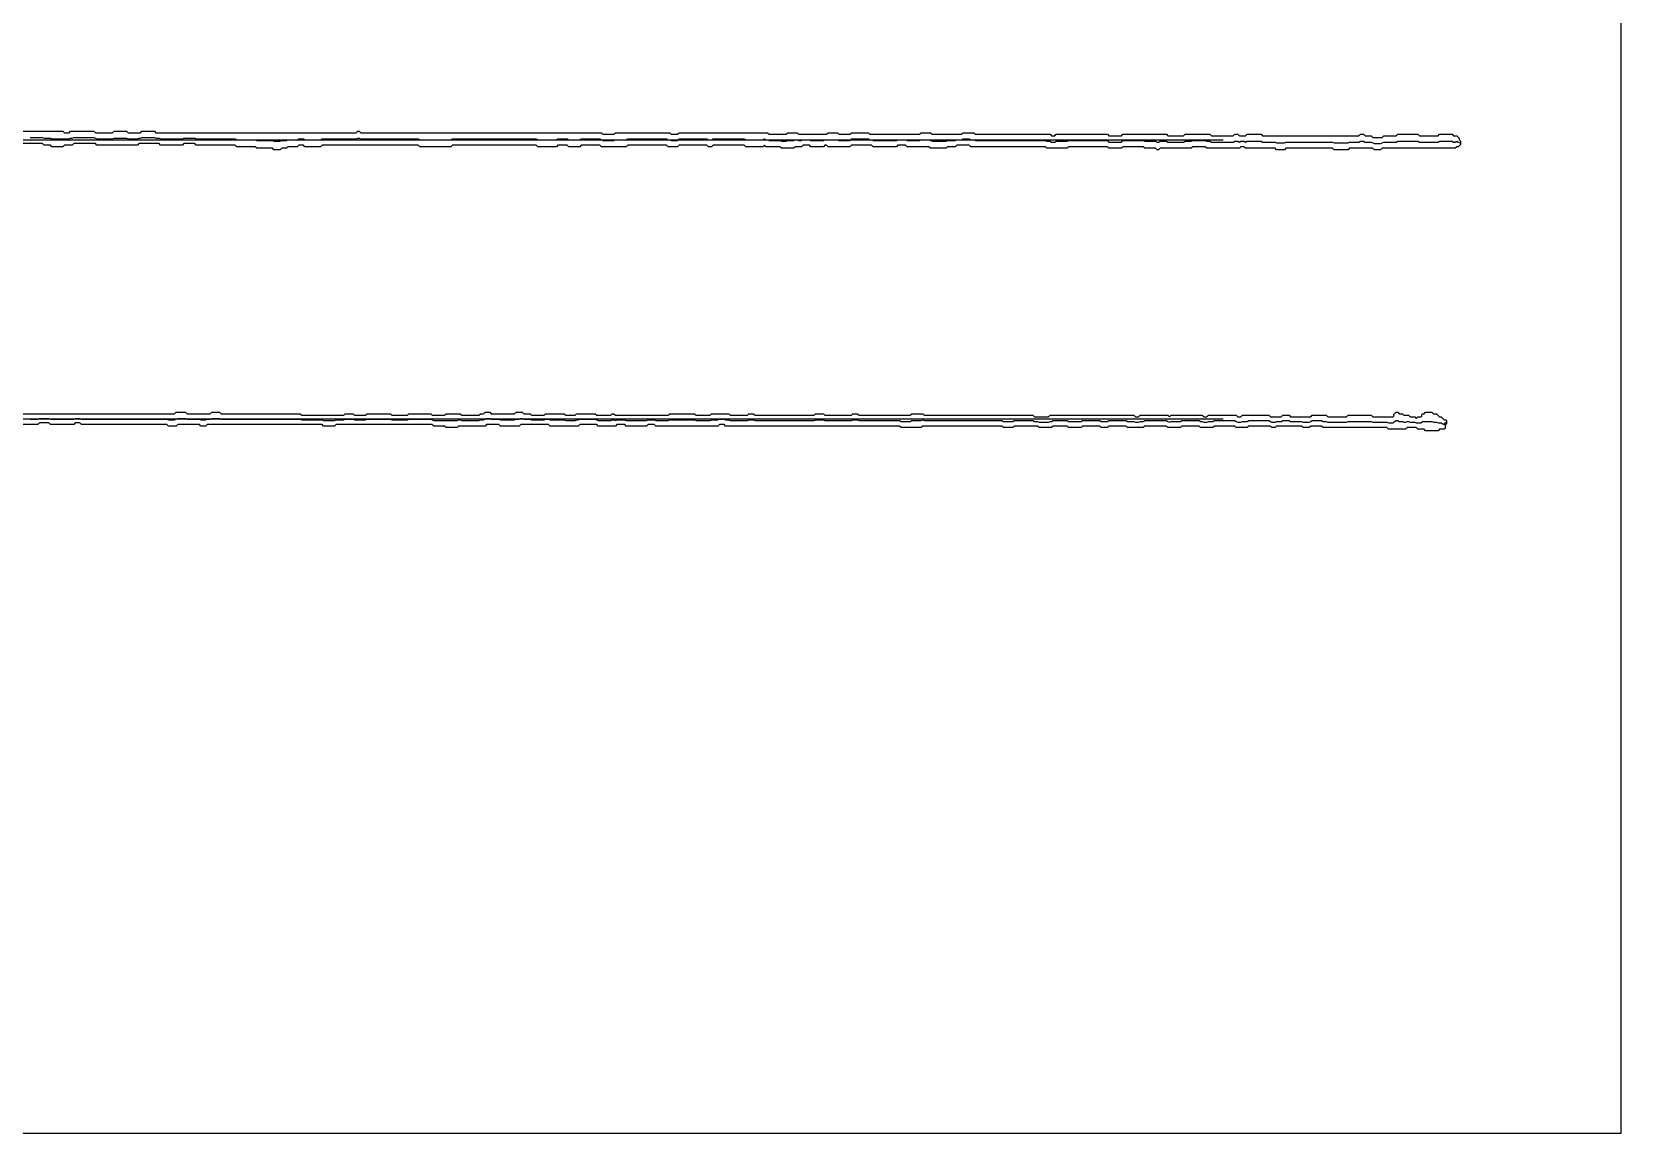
# Model space of a CAD drawing. Extents: x 0 to 57.2, y 0 to 39.6.
# Drawn here: x 28.58 to 57.16, y 0 to 19.8 of the extents above; entities that cross this region are included whole.
import ezdxf

# ---------------------------------------------------------------- set-up
doc = ezdxf.new("R2010")
doc.units = 13
for name, color, linetype in [('DESIGN_SCAN_PATH', 5, 'Continuous'), ('SEM_FRAME', 8, 'Continuous'), ('SEM_OBSERVED_CENTERLINES', 3, 'Continuous'), ('SEM_OBSERVED_CONTOURS', 2, 'Continuous')]:
    doc.layers.add(name, color=color, linetype=linetype)

msp = doc.modelspace()

# ---------------------------------------------------------------- linework, layer by layer
at = {"layer": 'DESIGN_SCAN_PATH'}
for points in [[(0, 17.8624), (50, 17.8624)], [(50, 12.8386), (0, 12.8386)]]:
    msp.add_lwpolyline(points, dxfattribs=at)
at = {"layer": 'SEM_FRAME'}
msp.add_lwpolyline([(0, 0), (57.15968, 0), (57.15968, 39.60429), (0, 39.60429)], close=True, dxfattribs=at)
at = {"layer": 'SEM_OBSERVED_CENTERLINES'}
for points in [[(28.55193, 17.904265), (28.57984, 17.904265), (28.60775, 17.904265), (28.63566, 17.904265), (28.66357, 17.904265), (28.69148, 17.904265), (28.71939, 17.904265), (28.7473, 17.904265), (28.77521, 17.904265), (28.80312, 17.89031), (28.83103, 17.89031), (28.85894, 17.89031), (28.88685, 17.89031), (28.91476, 17.89031), (28.94267, 17.876355), (28.97058, 17.876355), (28.99849, 17.876355), (29.0264, 17.876355), (29.05431, 17.876355), (29.08222, 17.876355), (29.11013, 17.876355), (29.13804, 17.876355), (29.16595, 17.876355), (29.19386, 17.876355), (29.22177, 17.876355), (29.24968, 17.876355), (29.27759, 17.89031), (29.3055, 17.89031), (29.33341, 17.904265), (29.36132, 17.904265), (29.38923, 17.904265), (29.41714, 17.904265), (29.44505, 17.904265), (29.47296, 17.904265), (29.50087, 17.904265), (29.52878, 17.904265), (29.55669, 17.904265), (29.5846, 17.904265), (29.61251, 17.904265), (29.64042, 17.904265), (29.66833, 17.904265), (29.69624, 17.904265), (29.72415, 17.89031), (29.75206, 17.876355), (29.77997, 17.876355), (29.80788, 17.876355), (29.83579, 17.876355), (29.8637, 17.876355), (29.89161, 17.876355), (29.91952, 17.876355), (29.94743, 17.876355), (29.97534, 17.876355), (30.00325, 17.876355), (30.03116, 17.876355), (30.05907, 17.89031), (30.08698, 17.89031), (30.11489, 17.89031), (30.1428, 17.89031), (30.17071, 17.89031), (30.19862, 17.89031), (30.22653, 17.89031), (30.25444, 17.89031), (30.28235, 17.89031), (30.31026, 17.876355), (30.33817, 17.876355), (30.36608, 17.876355), (30.39399, 17.876355), (30.4219, 17.876355), (30.44981, 17.876355), (30.47772, 17.876355), (30.50563, 17.89031), (30.53354, 17.89031), (30.56145, 17.904265), (30.58936, 17.904265), (30.61727, 17.904265), (30.64518, 17.904265), (30.67309, 17.904265), (30.701, 17.904265), (30.72891, 17.904265), (30.75682, 17.904265), (30.78473, 17.904265), (30.81264, 17.89031), (30.84055, 17.89031), (30.86846, 17.89031), (30.89637, 17.876355), (30.92428, 17.876355), (30.95219, 17.876355), (30.9801, 17.876355), (31.00801, 17.876355), (31.03592, 17.876355), (31.06383, 17.876355), (31.09174, 17.876355), (31.11965, 17.876355), (31.14756, 17.876355), (31.17547, 17.876355), (31.20338, 17.876355), (31.23129, 17.876355), (31.2592, 17.876355), (31.28711, 17.876355), (31.31502, 17.89031), (31.34293, 17.89031), (31.37084, 17.89031), (31.39875, 17.89031), (31.42666, 17.89031), (31.45457, 17.89031), (31.48248, 17.89031), (31.51039, 17.89031), (31.5383, 17.876355), (31.56621, 17.876355), (31.59412, 17.876355), (31.62203, 17.876355), (31.64994, 17.876355), (31.67785, 17.876355), (31.70576, 17.876355), (31.73367, 17.876355), (31.76158, 17.876355), (31.78949, 17.876355), (31.8174, 17.876355), (31.84531, 17.876355), (31.87322, 17.876355), (31.90113, 17.876355), (31.92904, 17.876355), (31.95695, 17.876355), (31.98486, 17.876355), (32.01277, 17.876355), (32.04068, 17.876355), (32.06859, 17.876355), (32.0965, 17.876355), (32.12441, 17.876355), (32.15232, 17.876355), (32.18023, 17.876355), (32.20814, 17.876355), (32.23605, 17.876355), (32.26396, 17.8624), (32.29187, 17.8624), (32.31978, 17.8624), (32.34769, 17.8624), (32.3756, 17.8624), (32.40351, 17.8624), (32.43142, 17.8624), (32.45933, 17.8624), (32.48724, 17.8624), (32.51515, 17.8624), (32.54306, 17.8624), (32.57097, 17.8624), (32.59888, 17.8624), (32.62679, 17.848445), (32.6547, 17.848445), (32.68261, 17.848445), (32.71052, 17.848445), (32.73843, 17.848445), (32.76634, 17.848445), (32.79425, 17.848445), (32.82216, 17.848445), (32.85007, 17.848445), (32.87798, 17.848445), (32.90589, 17.848445), (32.9338, 17.83449), (32.96171, 17.83449), (32.98962, 17.83449), (33.01753, 17.83449), (33.04544, 17.83449), (33.07335, 17.848445), (33.10126, 17.848445), (33.12917, 17.848445), (33.15708, 17.848445), (33.18499, 17.8624), (33.2129, 17.8624), (33.24081, 17.8624), (33.26872, 17.8624), (33.29663, 17.8624), (33.32454, 17.8624), (33.35245, 17.8624), (33.38036, 17.876355), (33.40827, 17.876355), (33.43618, 17.876355), (33.46409, 17.876355), (33.492, 17.8624), (33.51991, 17.8624), (33.54782, 17.8624), (33.57573, 17.8624), (33.60364, 17.8624), (33.63155, 17.8624), (33.65946, 17.8624), (33.68737, 17.8624), (33.71528, 17.8624), (33.74319, 17.8624), (33.7711, 17.8624), (33.79901, 17.876355), (33.82692, 17.876355), (33.85483, 17.876355), (33.88274, 17.876355), (33.91065, 17.876355), (33.93856, 17.876355), (33.96647, 17.876355), (33.99438, 17.876355), (34.02229, 17.876355), (34.0502, 17.876355), (34.07811, 17.876355), (34.10602, 17.876355), (34.13393, 17.876355), (34.16184, 17.876355), (34.18975, 17.876355), (34.21766, 17.876355), (34.24557, 17.876355), (34.27348, 17.876355), (34.30139, 17.876355), (34.3293, 17.876355), (34.35721, 17.876355), (34.38512, 17.876355), (34.41303, 17.876355), (34.44094, 17.89031), (34.46885, 17.89031), (34.49676, 17.876355), (34.52467, 17.876355), (34.55258, 17.876355), (34.58049, 17.876355), (34.6084, 17.876355), (34.63631, 17.876355), (34.66422, 17.876355), (34.69213, 17.876355), (34.72004, 17.876355), (34.74795, 17.876355), (34.77586, 17.876355), (34.80377, 17.876355), (34.83168, 17.876355), (34.85959, 17.876355), (34.8875, 17.876355), (34.91541, 17.876355), (34.94332, 17.876355), (34.97123, 17.876355), (34.99914, 17.876355), (35.02705, 17.876355), (35.05496, 17.876355), (35.08287, 17.876355), (35.11078, 17.876355), (35.13869, 17.876355), (35.1666, 17.876355), (35.19451, 17.876355), (35.22242, 17.876355), (35.25033, 17.876355), (35.27824, 17.876355), (35.30615, 17.876355), (35.33406, 17.876355), (35.36197, 17.876355), (35.38988, 17.876355), (35.41779, 17.876355), (35.4457, 17.876355), (35.47361, 17.876355), (35.50152, 17.876355), (35.52943, 17.876355), (35.55734, 17.8624), (35.58525, 17.8624), (35.61316, 17.8624), (35.64107, 17.8624), (35.66898, 17.8624), (35.69689, 17.8624), (35.7248, 17.8624), (35.75271, 17.8624), (35.78062, 17.8624), (35.80853, 17.8624), (35.83644, 17.8624), (35.86435, 17.8624), (35.89226, 17.8624), (35.92017, 17.8624), (35.94808, 17.8624), (35.97599, 17.8624), (36.0039, 17.8624), (36.03181, 17.8624), (36.05972, 17.8624), (36.08763, 17.8624), (36.11554, 17.8624), (36.14345, 17.876355), (36.17136, 17.876355), (36.19927, 17.876355), (36.22718, 17.876355), (36.25509, 17.876355), (36.283, 17.876355), (36.31091, 17.876355), (36.33882, 17.876355), (36.36673, 17.876355), (36.39464, 17.876355), (36.42255, 17.876355), (36.45046, 17.876355), (36.47837, 17.876355), (36.50628, 17.876355), (36.53419, 17.876355), (36.5621, 17.876355), (36.59001, 17.876355), (36.61792, 17.876355), (36.64583, 17.876355), (36.67374, 17.876355), (36.70165, 17.876355), (36.72956, 17.876355), (36.75747, 17.876355), (36.78538, 17.876355), (36.81329, 17.876355), (36.8412, 17.876355), (36.86911, 17.876355), (36.89702, 17.876355), (36.92493, 17.876355), (36.95284, 17.876355), (36.98075, 17.876355), (37.00866, 17.876355), (37.03657, 17.876355), (37.06448, 17.876355), (37.09239, 17.876355), (37.1203, 17.876355), (37.14821, 17.876355), (37.17612, 17.876355), (37.20403, 17.876355), (37.23194, 17.876355), (37.25985, 17.876355), (37.28776, 17.876355), (37.31567, 17.876355), (37.34358, 17.876355), (37.37149, 17.876355), (37.3994, 17.876355), (37.42731, 17.876355), (37.45522, 17.876355), (37.48313, 17.876355), (37.51104, 17.876355), (37.53895, 17.876355), (37.56686, 17.876355), (37.59477, 17.876355), (37.62268, 17.876355), (37.65059, 17.876355), (37.6785, 17.8624), (37.70641, 17.8624), (37.73432, 17.8624), (37.76223, 17.8624), (37.79014, 17.8624), (37.81805, 17.8624), (37.84596, 17.8624), (37.87387, 17.8624), (37.90178, 17.8624), (37.92969, 17.8624), (37.9576, 17.8624), (37.98551, 17.8624), (38.01342, 17.8624), (38.04133, 17.876355), (38.06924, 17.876355), (38.09715, 17.876355), (38.12506, 17.876355), (38.15297, 17.876355), (38.18088, 17.876355), (38.20879, 17.876355), (38.2367, 17.8624), (38.26461, 17.8624), (38.29252, 17.8624), (38.32043, 17.8624), (38.34834, 17.8624), (38.37625, 17.8624), (38.40416, 17.8624), (38.43207, 17.8624), (38.45998, 17.876355), (38.48789, 17.876355), (38.5158, 17.876355), (38.54371, 17.876355), (38.57162, 17.876355), (38.59953, 17.876355), (38.62744, 17.876355), (38.65535, 17.876355), (38.68326, 17.876355), (38.71117, 17.876355), (38.73908, 17.876355), (38.76699, 17.876355), (38.7949, 17.876355), (38.82281, 17.8624), (38.85072, 17.848445), (38.87863, 17.848445), (38.90654, 17.848445), (38.93445, 17.848445), (38.96236, 17.848445), (38.99027, 17.848445), (39.01818, 17.848445), (39.04609, 17.848445), (39.074, 17.8624), (39.10191, 17.8624), (39.12982, 17.8624), (39.15773, 17.8624), (39.18564, 17.8624), (39.21355, 17.8624), (39.24146, 17.8624), (39.26937, 17.8624), (39.29728, 17.876355), (39.32519, 17.876355), (39.3531, 17.876355), (39.38101, 17.876355), (39.40892, 17.876355), (39.43683, 17.876355), (39.46474, 17.876355), (39.49265, 17.876355), (39.52056, 17.876355), (39.54847, 17.876355), (39.57638, 17.876355), (39.60429, 17.876355), (39.6322, 17.876355), (39.66011, 17.876355), (39.68802, 17.876355), (39.71593, 17.876355), (39.74384, 17.876355), (39.77175, 17.876355), (39.79966, 17.876355), (39.82757, 17.876355), (39.85548, 17.876355), (39.88339, 17.876355), (39.9113, 17.876355), (39.93921, 17.876355), (39.96712, 17.876355), (39.99503, 17.876355), (40.02294, 17.8624), (40.05085, 17.8624), (40.07876, 17.848445), (40.10667, 17.848445), (40.13458, 17.848445), (40.16249, 17.848445), (40.1904, 17.848445), (40.21831, 17.876355), (40.24622, 17.876355), (40.27413, 17.876355), (40.30204, 17.876355), (40.32995, 17.876355), (40.35786, 17.876355), (40.38577, 17.876355), (40.41368, 17.876355), (40.44159, 17.876355), (40.4695, 17.876355), (40.49741, 17.876355), (40.52532, 17.876355), (40.55323, 17.876355), (40.58114, 17.876355), (40.60905, 17.876355), (40.63696, 17.876355), (40.66487, 17.876355), (40.69278, 17.876355), (40.72069, 17.876355), (40.7486, 17.8624), (40.77651, 17.8624), (40.80442, 17.8624), (40.83233, 17.876355), (40.86024, 17.876355), (40.88815, 17.876355), (40.91606, 17.876355), (40.94397, 17.876355), (40.97188, 17.876355), (40.99979, 17.876355), (41.0277, 17.876355), (41.05561, 17.876355), (41.08352, 17.876355), (41.11143, 17.876355), (41.13934, 17.876355), (41.16725, 17.876355), (41.19516, 17.876355), (41.22307, 17.876355), (41.25098, 17.876355), (41.27889, 17.876355), (41.3068, 17.876355), (41.33471, 17.876355), (41.36262, 17.876355), (41.39053, 17.876355), (41.41844, 17.8624), (41.44635, 17.8624), (41.47426, 17.8624), (41.50217, 17.8624), (41.53008, 17.8624), (41.55799, 17.8624), (41.5859, 17.8624), (41.61381, 17.8624), (41.64172, 17.8624), (41.66963, 17.8624), (41.69754, 17.8624), (41.72545, 17.8624), (41.75336, 17.876355), (41.78127, 17.8624), (41.80918, 17.8624), (41.83709, 17.848445), (41.865, 17.848445), (41.89291, 17.848445), (41.92082, 17.848445), (41.94873, 17.848445), (41.97664, 17.848445), (42.00455, 17.848445), (42.03246, 17.848445), (42.06037, 17.83449), (42.08828, 17.83449), (42.11619, 17.83449), (42.1441, 17.83449), (42.17201, 17.848445), (42.19992, 17.848445), (42.22783, 17.848445), (42.25574, 17.848445), (42.28365, 17.848445), (42.31156, 17.8624), (42.33947, 17.8624), (42.36738, 17.848445), (42.39529, 17.848445), (42.4232, 17.848445), (42.45111, 17.8624), (42.47902, 17.8624), (42.50693, 17.8624), (42.53484, 17.8624), (42.56275, 17.8624), (42.59066, 17.848445), (42.61857, 17.848445), (42.64648, 17.848445), (42.67439, 17.848445), (42.7023, 17.848445), (42.73021, 17.848445), (42.75812, 17.848445), (42.78603, 17.848445), (42.81394, 17.848445), (42.84185, 17.8624), (42.86976, 17.8624), (42.89767, 17.8624), (42.92558, 17.8624), (42.95349, 17.8624), (42.9814, 17.8624), (43.00931, 17.8624), (43.03722, 17.8624), (43.06513, 17.8624), (43.09304, 17.848445), (43.12095, 17.848445), (43.14886, 17.848445), (43.17677, 17.848445), (43.20468, 17.848445), (43.23259, 17.848445), (43.2605, 17.848445), (43.28841, 17.848445), (43.31632, 17.876355), (43.34423, 17.876355), (43.37214, 17.876355), (43.40005, 17.876355), (43.42796, 17.876355), (43.45587, 17.876355), (43.48378, 17.876355), (43.51169, 17.876355), (43.5396, 17.876355), (43.56751, 17.876355), (43.59542, 17.876355), (43.62333, 17.876355), (43.65124, 17.8624), (43.67915, 17.8624), (43.70706, 17.848445), (43.73497, 17.848445), (43.76288, 17.848445), (43.79079, 17.848445), (43.8187, 17.848445), (43.84661, 17.848445), (43.87452, 17.848445), (43.90243, 17.848445), (43.93034, 17.848445), (43.95825, 17.848445), (43.98616, 17.848445), (44.01407, 17.848445), (44.04198, 17.848445), (44.06989, 17.848445), (44.0978, 17.848445), (44.12571, 17.848445), (44.15362, 17.8624), (44.18153, 17.8624), (44.20944, 17.8624), (44.23735, 17.8624), (44.26526, 17.8624), (44.29317, 17.8624), (44.32108, 17.848445), (44.34899, 17.848445), (44.3769, 17.848445), (44.40481, 17.848445), (44.43272, 17.848445), (44.46063, 17.848445), (44.48854, 17.848445), (44.51645, 17.848445), (44.54436, 17.848445), (44.57227, 17.8624), (44.60018, 17.8624), (44.62809, 17.8624), (44.656, 17.8624), (44.68391, 17.8624), (44.71182, 17.8624), (44.73973, 17.848445), (44.76764, 17.83449), (44.79555, 17.83449), (44.82346, 17.83449), (44.85137, 17.83449), (44.87928, 17.83449), (44.90719, 17.83449), (44.9351, 17.83449), (44.96301, 17.83449), (44.99092, 17.83449), (45.01883, 17.83449), (45.04674, 17.848445), (45.07465, 17.848445), (45.10256, 17.848445), (45.13047, 17.848445), (45.15838, 17.848445), (45.18629, 17.848445), (45.2142, 17.8624), (45.24211, 17.8624), (45.27002, 17.8624), (45.29793, 17.8624), (45.32584, 17.876355), (45.35375, 17.876355), (45.38166, 17.876355), (45.40957, 17.876355), (45.43748, 17.876355), (45.46539, 17.8624), (45.4933, 17.8624), (45.52121, 17.8624), (45.54912, 17.848445), (45.57703, 17.848445), (45.60494, 17.848445), (45.63285, 17.848445), (45.66076, 17.848445), (45.68867, 17.848445), (45.71658, 17.848445), (45.74449, 17.848445), (45.7724, 17.848445), (45.80031, 17.848445), (45.82822, 17.848445), (45.85613, 17.848445), (45.88404, 17.848445), (45.91195, 17.848445), (45.93986, 17.848445), (45.96777, 17.848445), (45.99568, 17.848445), (46.02359, 17.848445), (46.0515, 17.848445), (46.07941, 17.848445), (46.10732, 17.848445), (46.13523, 17.848445), (46.16314, 17.848445), (46.19105, 17.848445), (46.21896, 17.848445), (46.24687, 17.848445), (46.27478, 17.848445), (46.30269, 17.848445), (46.3306, 17.848445), (46.35851, 17.848445), (46.38642, 17.848445), (46.41433, 17.848445), (46.44224, 17.848445), (46.47015, 17.848445), (46.49806, 17.848445), (46.52597, 17.848445), (46.55388, 17.848445), (46.58179, 17.848445), (46.6097, 17.848445), (46.63761, 17.848445), (46.66552, 17.848445), (46.69343, 17.848445), (46.72134, 17.848445), (46.74925, 17.848445), (46.77716, 17.848445), (46.80507, 17.848445), (46.83298, 17.83449), (46.86089, 17.83449), (46.8888, 17.83449), (46.91671, 17.820535), (46.94462, 17.820535), (46.97253, 17.820535), (47.00044, 17.83449), (47.02835, 17.83449), (47.05626, 17.83449), (47.08417, 17.83449), (47.11208, 17.83449), (47.13999, 17.83449), (47.1679, 17.83449), (47.19581, 17.83449), (47.22372, 17.848445), (47.25163, 17.848445), (47.27954, 17.848445), (47.30745, 17.848445), (47.33536, 17.848445), (47.36327, 17.848445), (47.39118, 17.848445), (47.41909, 17.848445), (47.447, 17.848445), (47.47491, 17.848445), (47.50282, 17.848445), (47.53073, 17.848445), (47.55864, 17.848445), (47.58655, 17.848445), (47.61446, 17.848445), (47.64237, 17.848445), (47.67028, 17.848445), (47.69819, 17.848445), (47.7261, 17.848445), (47.75401, 17.848445), (47.78192, 17.848445), (47.80983, 17.848445), (47.83774, 17.848445), (47.86565, 17.848445), (47.89356, 17.848445), (47.92147, 17.848445), (47.94938, 17.820535), (47.97729, 17.820535), (48.0052, 17.820535), (48.03311, 17.820535), (48.06102, 17.820535), (48.08893, 17.820535), (48.11684, 17.820535), (48.14475, 17.820535), (48.17266, 17.820535), (48.20057, 17.848445), (48.22848, 17.848445), (48.25639, 17.848445), (48.2843, 17.848445), (48.31221, 17.848445), (48.34012, 17.848445), (48.36803, 17.848445), (48.39594, 17.848445), (48.42385, 17.848445), (48.45176, 17.848445), (48.47967, 17.848445), (48.50758, 17.848445), (48.53549, 17.848445), (48.5634, 17.848445), (48.59131, 17.83449), (48.61922, 17.83449), (48.64713, 17.83449), (48.67504, 17.83449), (48.70295, 17.83449), (48.73086, 17.83449), (48.75877, 17.83449), (48.78668, 17.83449), (48.81459, 17.820535), (48.8425, 17.820535), (48.87041, 17.83449), (48.89832, 17.83449), (48.92623, 17.83449), (48.95414, 17.83449), (48.98205, 17.83449), (49.00996, 17.820535), (49.03787, 17.820535), (49.06578, 17.820535), (49.09369, 17.820535), (49.1216, 17.820535), (49.14951, 17.820535), (49.17742, 17.820535), (49.20533, 17.820535), (49.23324, 17.820535), (49.26115, 17.820535), (49.28906, 17.820535), (49.31697, 17.83449), (49.34488, 17.83449), (49.37279, 17.83449), (49.4007, 17.83449), (49.42861, 17.83449), (49.45652, 17.848445), (49.48443, 17.848445), (49.51234, 17.848445), (49.54025, 17.848445), (49.56816, 17.848445), (49.59607, 17.848445), (49.62398, 17.848445), (49.65189, 17.848445), (49.6798, 17.848445), (49.70771, 17.83449), (49.73562, 17.83449), (49.76353, 17.83449), (49.79144, 17.820535), (49.81935, 17.820535), (49.84726, 17.820535), (49.87517, 17.820535), (49.90308, 17.820535), (49.93099, 17.820535), (49.9589, 17.820535), (49.98681, 17.820535), (50.01472, 17.820535), (50.04263, 17.820535), (50.07054, 17.820535), (50.09845, 17.820535), (50.12636, 17.820535), (50.15427, 17.820535), (50.18218, 17.820535), (50.21009, 17.83449), (50.238, 17.83449), (50.26591, 17.83449), (50.29382, 17.820535), (50.32173, 17.83449), (50.34964, 17.83449), (50.37755, 17.83449), (50.40546, 17.820535), (50.43337, 17.83449), (50.46128, 17.83449), (50.48919, 17.83449), (50.5171, 17.83449), (50.54501, 17.83449), (50.57292, 17.83449), (50.60083, 17.83449), (50.62874, 17.83449), (50.65665, 17.83449), (50.68456, 17.83449), (50.71247, 17.820535), (50.74038, 17.820535), (50.76829, 17.820535), (50.7962, 17.820535), (50.82411, 17.820535), (50.85202, 17.820535), (50.87993, 17.820535), (50.90784, 17.820535), (50.93575, 17.820535), (50.96366, 17.80658), (50.99157, 17.80658), (51.01948, 17.80658), (51.04739, 17.80658), (51.0753, 17.80658), (51.10321, 17.80658), (51.13112, 17.820535), (51.15903, 17.820535), (51.18694, 17.820535), (51.21485, 17.820535), (51.24276, 17.820535), (51.27067, 17.820535), (51.29858, 17.820535), (51.32649, 17.820535), (51.3544, 17.820535), (51.38231, 17.820535), (51.41022, 17.820535), (51.43813, 17.820535), (51.46604, 17.820535), (51.49395, 17.820535), (51.52186, 17.820535), (51.54977, 17.820535), (51.57768, 17.820535), (51.60559, 17.820535), (51.6335, 17.820535), (51.66141, 17.820535), (51.68932, 17.820535), (51.71723, 17.820535), (51.74514, 17.820535), (51.77305, 17.820535), (51.80096, 17.820535), (51.82887, 17.820535), (51.85678, 17.820535), (51.88469, 17.820535), (51.9126, 17.820535), (51.94051, 17.820535), (51.96842, 17.820535), (51.99633, 17.80658), (52.02424, 17.80658), (52.05215, 17.80658), (52.08006, 17.80658), (52.10797, 17.80658), (52.13588, 17.80658), (52.16379, 17.80658), (52.1917, 17.80658), (52.21961, 17.80658), (52.24752, 17.80658), (52.27543, 17.820535), (52.30334, 17.820535), (52.33125, 17.820535), (52.35916, 17.820535), (52.38707, 17.820535), (52.41498, 17.820535), (52.44289, 17.820535), (52.4708, 17.83449), (52.49871, 17.83449), (52.52662, 17.83449), (52.55453, 17.820535), (52.58244, 17.820535), (52.61035, 17.820535), (52.63826, 17.820535), (52.66617, 17.820535), (52.69408, 17.80658), (52.72199, 17.792625), (52.7499, 17.792625), (52.77781, 17.792625), (52.80572, 17.792625), (52.83363, 17.792625), (52.86154, 17.80658), (52.88945, 17.820535), (52.91736, 17.820535), (52.94527, 17.820535), (52.97318, 17.820535), (53.00109, 17.820535), (53.029, 17.820535), (53.05691, 17.820535), (53.08482, 17.820535), (53.11273, 17.820535), (53.14064, 17.83449), (53.16855, 17.83449), (53.19646, 17.83449), (53.22437, 17.83449), (53.25228, 17.83449), (53.28019, 17.83449), (53.3081, 17.83449), (53.33601, 17.83449), (53.36392, 17.83449), (53.39183, 17.83449), (53.41974, 17.83449), (53.44765, 17.83449), (53.47556, 17.83449), (53.50347, 17.83449), (53.53138, 17.820535), (53.55929, 17.820535), (53.5872, 17.820535), (53.61511, 17.820535), (53.64302, 17.820535), (53.67093, 17.820535), (53.69884, 17.820535), (53.72675, 17.820535), (53.75466, 17.820535), (53.78257, 17.820535), (53.81048, 17.820535), (53.83839, 17.820535), (53.8663, 17.820535), (53.89421, 17.83449), (53.92212, 17.83449), (53.95003, 17.83449), (53.97794, 17.83449), (54.00585, 17.83449), (54.03376, 17.83449), (54.06167, 17.83449), (54.08958, 17.83449), (54.11749, 17.83449), (54.1454, 17.820535), (54.17331, 17.820535), (54.20122, 17.83449), (54.22913, 17.820535), (54.25704, 17.80658)], [(28.55193, 12.8386), (28.57984, 12.8386), (28.60775, 12.8386), (28.63566, 12.8386), (28.66357, 12.8386), (28.69148, 12.8386), (28.71939, 12.852555), (28.7473, 12.852555), (28.77521, 12.852555), (28.80312, 12.852555), (28.83103, 12.852555), (28.85894, 12.852555), (28.88685, 12.852555), (28.91476, 12.8386), (28.94267, 12.8386), (28.97058, 12.8386), (28.99849, 12.8386), (29.0264, 12.8386), (29.05431, 12.8386), (29.08222, 12.8386), (29.11013, 12.8386), (29.13804, 12.8386), (29.16595, 12.8386), (29.19386, 12.8386), (29.22177, 12.8386), (29.24968, 12.8386), (29.27759, 12.8386), (29.3055, 12.8386), (29.33341, 12.8386), (29.36132, 12.852555), (29.38923, 12.852555), (29.41714, 12.852555), (29.44505, 12.852555), (29.47296, 12.8386), (29.50087, 12.8386), (29.52878, 12.8386), (29.55669, 12.8386), (29.5846, 12.8386), (29.61251, 12.8386), (29.64042, 12.8386), (29.66833, 12.8386), (29.69624, 12.8386), (29.72415, 12.8386), (29.75206, 12.8386), (29.77997, 12.8386), (29.80788, 12.8386), (29.83579, 12.8386), (29.8637, 12.8386), (29.89161, 12.8386), (29.91952, 12.8386), (29.94743, 12.8386), (29.97534, 12.8386), (30.00325, 12.8386), (30.03116, 12.8386), (30.05907, 12.8386), (30.08698, 12.8386), (30.11489, 12.8386), (30.1428, 12.8386), (30.17071, 12.8386), (30.19862, 12.8386), (30.22653, 12.8386), (30.25444, 12.8386), (30.28235, 12.8386), (30.31026, 12.8386), (30.33817, 12.8386), (30.36608, 12.8386), (30.39399, 12.8386), (30.4219, 12.8386), (30.44981, 12.8386), (30.47772, 12.8386), (30.50563, 12.8386), (30.53354, 12.8386), (30.56145, 12.8386), (30.58936, 12.8386), (30.61727, 12.8386), (30.64518, 12.8386), (30.67309, 12.8386), (30.701, 12.8386), (30.72891, 12.8386), (30.75682, 12.8386), (30.78473, 12.8386), (30.81264, 12.8386), (30.84055, 12.8386), (30.86846, 12.8386), (30.89637, 12.8386), (30.92428, 12.8386), (30.95219, 12.8386), (30.9801, 12.8386), (31.00801, 12.8386), (31.03592, 12.824645), (31.06383, 12.824645), (31.09174, 12.824645), (31.11965, 12.824645), (31.14756, 12.824645), (31.17547, 12.8386), (31.20338, 12.852555), (31.23129, 12.852555), (31.2592, 12.852555), (31.28711, 12.852555), (31.31502, 12.852555), (31.34293, 12.852555), (31.37084, 12.8386), (31.39875, 12.8386), (31.42666, 12.8386), (31.45457, 12.8386), (31.48248, 12.8386), (31.51039, 12.8386), (31.5383, 12.8386), (31.56621, 12.8386), (31.59412, 12.8386), (31.62203, 12.824645), (31.64994, 12.824645), (31.67785, 12.824645), (31.70576, 12.824645), (31.73367, 12.8386), (31.76158, 12.8386), (31.78949, 12.8386), (31.8174, 12.852555), (31.84531, 12.852555), (31.87322, 12.852555), (31.90113, 12.852555), (31.92904, 12.852555), (31.95695, 12.852555), (31.98486, 12.8386), (32.01277, 12.8386), (32.04068, 12.8386), (32.06859, 12.8386), (32.0965, 12.8386), (32.12441, 12.8386), (32.15232, 12.8386), (32.18023, 12.8386), (32.20814, 12.8386), (32.23605, 12.8386), (32.26396, 12.8386), (32.29187, 12.8386), (32.31978, 12.8386), (32.34769, 12.8386), (32.3756, 12.8386), (32.40351, 12.8386), (32.43142, 12.8386), (32.45933, 12.8386), (32.48724, 12.8386), (32.51515, 12.8386), (32.54306, 12.8386), (32.57097, 12.8386), (32.59888, 12.8386), (32.62679, 12.8386), (32.6547, 12.8386), (32.68261, 12.8386), (32.71052, 12.8386), (32.73843, 12.8386), (32.76634, 12.8386), (32.79425, 12.8386), (32.82216, 12.8386), (32.85007, 12.8386), (32.87798, 12.8386), (32.90589, 12.8386), (32.9338, 12.8386), (32.96171, 12.8386), (32.98962, 12.8386), (33.01753, 12.8386), (33.04544, 12.8386), (33.07335, 12.8386), (33.10126, 12.8386), (33.12917, 12.8386), (33.15708, 12.8386), (33.18499, 12.8386), (33.2129, 12.8386), (33.24081, 12.8386), (33.26872, 12.8386), (33.29663, 12.8386), (33.32454, 12.8386), (33.35245, 12.8386), (33.38036, 12.8386), (33.40827, 12.8386), (33.43618, 12.824645), (33.46409, 12.824645), (33.492, 12.824645), (33.51991, 12.824645), (33.54782, 12.824645), (33.57573, 12.824645), (33.60364, 12.824645), (33.63155, 12.824645), (33.65946, 12.824645), (33.68737, 12.824645), (33.71528, 12.824645), (33.74319, 12.824645), (33.7711, 12.824645), (33.79901, 12.824645), (33.82692, 12.81069), (33.85483, 12.81069), (33.88274, 12.81069), (33.91065, 12.81069), (33.93856, 12.81069), (33.96647, 12.81069), (33.99438, 12.81069), (34.02229, 12.81069), (34.0502, 12.824645), (34.07811, 12.824645), (34.10602, 12.824645), (34.13393, 12.824645), (34.16184, 12.824645), (34.18975, 12.824645), (34.21766, 12.8386), (34.24557, 12.8386), (34.27348, 12.8386), (34.30139, 12.8386), (34.3293, 12.8386), (34.35721, 12.8386), (34.38512, 12.824645), (34.41303, 12.824645), (34.44094, 12.824645), (34.46885, 12.824645), (34.49676, 12.824645), (34.52467, 12.824645), (34.55258, 12.824645), (34.58049, 12.824645), (34.6084, 12.8386), (34.63631, 12.8386), (34.66422, 12.8386), (34.69213, 12.8386), (34.72004, 12.8386), (34.74795, 12.8386), (34.77586, 12.8386), (34.80377, 12.8386), (34.83168, 12.8386), (34.85959, 12.8386), (34.8875, 12.8386), (34.91541, 12.8386), (34.94332, 12.8386), (34.97123, 12.8386), (34.99914, 12.8386), (35.02705, 12.8386), (35.05496, 12.824645), (35.08287, 12.824645), (35.11078, 12.824645), (35.13869, 12.824645), (35.1666, 12.824645), (35.19451, 12.824645), (35.22242, 12.824645), (35.25033, 12.824645), (35.27824, 12.824645), (35.30615, 12.824645), (35.33406, 12.824645), (35.36197, 12.8386), (35.38988, 12.8386), (35.41779, 12.8386), (35.4457, 12.8386), (35.47361, 12.8386), (35.50152, 12.8386), (35.52943, 12.8386), (35.55734, 12.8386), (35.58525, 12.8386), (35.61316, 12.8386), (35.64107, 12.8386), (35.66898, 12.8386), (35.69689, 12.8386), (35.7248, 12.8386), (35.75271, 12.8386), (35.78062, 12.824645), (35.80853, 12.81069), (35.83644, 12.81069), (35.86435, 12.81069), (35.89226, 12.81069), (35.92017, 12.81069), (35.94808, 12.81069), (35.97599, 12.81069), (36.0039, 12.81069), (36.03181, 12.81069), (36.05972, 12.81069), (36.08763, 12.81069), (36.11554, 12.81069), (36.14345, 12.81069), (36.17136, 12.81069), (36.19927, 12.81069), (36.22718, 12.81069), (36.25509, 12.824645), (36.283, 12.824645), (36.31091, 12.81069), (36.33882, 12.81069), (36.36673, 12.81069), (36.39464, 12.81069), (36.42255, 12.81069), (36.45046, 12.81069), (36.47837, 12.81069), (36.50628, 12.81069), (36.53419, 12.81069), (36.5621, 12.81069), (36.59001, 12.81069), (36.61792, 12.81069), (36.64583, 12.824645), (36.67374, 12.824645), (36.70165, 12.824645), (36.72956, 12.8386), (36.75747, 12.852555), (36.78538, 12.852555), (36.81329, 12.852555), (36.8412, 12.8386), (36.86911, 12.8386), (36.89702, 12.8386), (36.92493, 12.8386), (36.95284, 12.8386), (36.98075, 12.8386), (37.00866, 12.824645), (37.03657, 12.824645), (37.06448, 12.824645), (37.09239, 12.824645), (37.1203, 12.824645), (37.14821, 12.824645), (37.17612, 12.824645), (37.20403, 12.824645), (37.23194, 12.824645), (37.25985, 12.824645), (37.28776, 12.8386), (37.31567, 12.8386), (37.34358, 12.8386), (37.37149, 12.852555), (37.3994, 12.852555), (37.42731, 12.8386), (37.45522, 12.8386), (37.48313, 12.8386), (37.51104, 12.8386), (37.53895, 12.8386), (37.56686, 12.824645), (37.59477, 12.824645), (37.62268, 12.824645), (37.65059, 12.824645), (37.6785, 12.824645), (37.70641, 12.824645), (37.73432, 12.824645), (37.76223, 12.824645), (37.79014, 12.824645), (37.81805, 12.8386), (37.84596, 12.8386), (37.87387, 12.8386), (37.90178, 12.824645), (37.92969, 12.824645), (37.9576, 12.824645), (37.98551, 12.824645), (38.01342, 12.824645), (38.04133, 12.824645), (38.06924, 12.824645), (38.09715, 12.824645), (38.12506, 12.824645), (38.15297, 12.824645), (38.18088, 12.81069), (38.20879, 12.81069), (38.2367, 12.81069), (38.26461, 12.81069), (38.29252, 12.81069), (38.32043, 12.81069), (38.34834, 12.81069), (38.37625, 12.824645), (38.40416, 12.824645), (38.43207, 12.8386), (38.45998, 12.8386), (38.48789, 12.8386), (38.5158, 12.8386), (38.54371, 12.8386), (38.57162, 12.8386), (38.59953, 12.8386), (38.62744, 12.8386), (38.65535, 12.8386), (38.68326, 12.8386), (38.71117, 12.8386), (38.73908, 12.824645), (38.76699, 12.81069), (38.7949, 12.81069), (38.82281, 12.81069), (38.85072, 12.81069), (38.87863, 12.81069), (38.90654, 12.81069), (38.93445, 12.81069), (38.96236, 12.81069), (38.99027, 12.81069), (39.01818, 12.824645), (39.04609, 12.824645), (39.074, 12.81069), (39.10191, 12.824645), (39.12982, 12.824645), (39.15773, 12.824645), (39.18564, 12.824645), (39.21355, 12.824645), (39.24146, 12.824645), (39.26937, 12.81069), (39.29728, 12.81069), (39.32519, 12.81069), (39.3531, 12.81069), (39.38101, 12.81069), (39.40892, 12.81069), (39.43683, 12.81069), (39.46474, 12.81069), (39.49265, 12.81069), (39.52056, 12.81069), (39.54847, 12.81069), (39.57638, 12.81069), (39.60429, 12.81069), (39.6322, 12.81069), (39.66011, 12.824645), (39.68802, 12.824645), (39.71593, 12.824645), (39.74384, 12.824645), (39.77175, 12.824645), (39.79966, 12.81069), (39.82757, 12.81069), (39.85548, 12.81069), (39.88339, 12.81069), (39.9113, 12.81069), (39.93921, 12.81069), (39.96712, 12.81069), (39.99503, 12.81069), (40.02294, 12.81069), (40.05085, 12.824645), (40.07876, 12.824645), (40.10667, 12.824645), (40.13458, 12.824645), (40.16249, 12.824645), (40.1904, 12.824645), (40.21831, 12.824645), (40.24622, 12.824645), (40.27413, 12.824645), (40.30204, 12.824645), (40.32995, 12.824645), (40.35786, 12.824645), (40.38577, 12.824645), (40.41368, 12.824645), (40.44159, 12.824645), (40.4695, 12.824645), (40.49741, 12.824645), (40.52532, 12.81069), (40.55323, 12.81069), (40.58114, 12.81069), (40.60905, 12.81069), (40.63696, 12.81069), (40.66487, 12.81069), (40.69278, 12.81069), (40.72069, 12.81069), (40.7486, 12.81069), (40.77651, 12.81069), (40.80442, 12.824645), (40.83233, 12.824645), (40.86024, 12.824645), (40.88815, 12.824645), (40.91606, 12.824645), (40.94397, 12.8386), (40.97188, 12.8386), (40.99979, 12.8386), (41.0277, 12.8386), (41.05561, 12.824645), (41.08352, 12.824645), (41.11143, 12.824645), (41.13934, 12.81069), (41.16725, 12.81069), (41.19516, 12.81069), (41.22307, 12.81069), (41.25098, 12.81069), (41.27889, 12.81069), (41.3068, 12.81069), (41.33471, 12.81069), (41.36262, 12.81069), (41.39053, 12.81069), (41.41844, 12.81069), (41.44635, 12.81069), (41.47426, 12.824645), (41.50217, 12.824645), (41.53008, 12.824645), (41.55799, 12.824645), (41.5859, 12.81069), (41.61381, 12.81069), (41.64172, 12.81069), (41.66963, 12.81069), (41.69754, 12.81069), (41.72545, 12.81069), (41.75336, 12.81069), (41.78127, 12.81069), (41.80918, 12.81069), (41.83709, 12.81069), (41.865, 12.81069), (41.89291, 12.81069), (41.92082, 12.81069), (41.94873, 12.81069), (41.97664, 12.81069), (42.00455, 12.81069), (42.03246, 12.81069), (42.06037, 12.81069), (42.08828, 12.81069), (42.11619, 12.81069), (42.1441, 12.81069), (42.17201, 12.81069), (42.19992, 12.81069), (42.22783, 12.81069), (42.25574, 12.81069), (42.28365, 12.81069), (42.31156, 12.81069), (42.33947, 12.81069), (42.36738, 12.81069), (42.39529, 12.81069), (42.4232, 12.81069), (42.45111, 12.81069), (42.47902, 12.81069), (42.50693, 12.81069), (42.53484, 12.81069), (42.56275, 12.81069), (42.59066, 12.81069), (42.61857, 12.81069), (42.64648, 12.81069), (42.67439, 12.824645), (42.7023, 12.824645), (42.73021, 12.824645), (42.75812, 12.824645), (42.78603, 12.824645), (42.81394, 12.824645), (42.84185, 12.81069), (42.86976, 12.81069), (42.89767, 12.81069), (42.92558, 12.81069), (42.95349, 12.81069), (42.9814, 12.81069), (43.00931, 12.81069), (43.03722, 12.81069), (43.06513, 12.81069), (43.09304, 12.81069), (43.12095, 12.81069), (43.14886, 12.81069), (43.17677, 12.81069), (43.20468, 12.81069), (43.23259, 12.81069), (43.2605, 12.81069), (43.28841, 12.81069), (43.31632, 12.81069), (43.34423, 12.824645), (43.37214, 12.824645), (43.40005, 12.824645), (43.42796, 12.824645), (43.45587, 12.81069), (43.48378, 12.81069), (43.51169, 12.81069), (43.5396, 12.81069), (43.56751, 12.81069), (43.59542, 12.81069), (43.62333, 12.81069), (43.65124, 12.81069), (43.67915, 12.81069), (43.70706, 12.81069), (43.73497, 12.81069), (43.76288, 12.81069), (43.79079, 12.81069), (43.8187, 12.81069), (43.84661, 12.81069), (43.87452, 12.81069), (43.90243, 12.81069), (43.93034, 12.81069), (43.95825, 12.81069), (43.98616, 12.81069), (44.01407, 12.81069), (44.04198, 12.81069), (44.06989, 12.81069), (44.0978, 12.81069), (44.12571, 12.81069), (44.15362, 12.81069), (44.18153, 12.81069), (44.20944, 12.796735), (44.23735, 12.796735), (44.26526, 12.796735), (44.29317, 12.796735), (44.32108, 12.796735), (44.34899, 12.796735), (44.3769, 12.796735), (44.40481, 12.81069), (44.43272, 12.81069), (44.46063, 12.81069), (44.48854, 12.81069), (44.51645, 12.81069), (44.54436, 12.81069), (44.57227, 12.81069), (44.60018, 12.824645), (44.62809, 12.81069), (44.656, 12.81069), (44.68391, 12.81069), (44.71182, 12.81069), (44.73973, 12.81069), (44.76764, 12.81069), (44.79555, 12.81069), (44.82346, 12.81069), (44.85137, 12.81069), (44.87928, 12.81069), (44.90719, 12.81069), (44.9351, 12.81069), (44.96301, 12.81069), (44.99092, 12.81069), (45.01883, 12.81069), (45.04674, 12.81069), (45.07465, 12.81069), (45.10256, 12.81069), (45.13047, 12.81069), (45.15838, 12.81069), (45.18629, 12.81069), (45.2142, 12.81069), (45.24211, 12.81069), (45.27002, 12.81069), (45.29793, 12.81069), (45.32584, 12.81069), (45.35375, 12.81069), (45.38166, 12.81069), (45.40957, 12.81069), (45.43748, 12.81069), (45.46539, 12.81069), (45.4933, 12.81069), (45.52121, 12.81069), (45.54912, 12.81069), (45.57703, 12.81069), (45.60494, 12.81069), (45.63285, 12.81069), (45.66076, 12.81069), (45.68867, 12.81069), (45.71658, 12.81069), (45.74449, 12.81069), (45.7724, 12.81069), (45.80031, 12.81069), (45.82822, 12.81069), (45.85613, 12.81069), (45.88404, 12.81069), (45.91195, 12.81069), (45.93986, 12.81069), (45.96777, 12.81069), (45.99568, 12.81069), (46.02359, 12.81069), (46.0515, 12.796735), (46.07941, 12.796735), (46.10732, 12.796735), (46.13523, 12.796735), (46.16314, 12.796735), (46.19105, 12.796735), (46.21896, 12.796735), (46.24687, 12.81069), (46.27478, 12.81069), (46.30269, 12.81069), (46.3306, 12.81069), (46.35851, 12.81069), (46.38642, 12.81069), (46.41433, 12.81069), (46.44224, 12.81069), (46.47015, 12.81069), (46.49806, 12.81069), (46.52597, 12.81069), (46.55388, 12.81069), (46.58179, 12.81069), (46.6097, 12.796735), (46.63761, 12.796735), (46.66552, 12.796735), (46.69343, 12.78278), (46.72134, 12.78278), (46.74925, 12.78278), (46.77716, 12.78278), (46.80507, 12.78278), (46.83298, 12.78278), (46.86089, 12.78278), (46.8888, 12.796735), (46.91671, 12.796735), (46.94462, 12.81069), (46.97253, 12.81069), (47.00044, 12.81069), (47.02835, 12.81069), (47.05626, 12.81069), (47.08417, 12.81069), (47.11208, 12.81069), (47.13999, 12.81069), (47.1679, 12.81069), (47.19581, 12.81069), (47.22372, 12.796735), (47.25163, 12.796735), (47.27954, 12.796735), (47.30745, 12.796735), (47.33536, 12.796735), (47.36327, 12.796735), (47.39118, 12.796735), (47.41909, 12.796735), (47.447, 12.796735), (47.47491, 12.81069), (47.50282, 12.81069), (47.53073, 12.81069), (47.55864, 12.81069), (47.58655, 12.81069), (47.61446, 12.81069), (47.64237, 12.81069), (47.67028, 12.81069), (47.69819, 12.81069), (47.7261, 12.81069), (47.75401, 12.81069), (47.78192, 12.81069), (47.80983, 12.796735), (47.83774, 12.796735), (47.86565, 12.796735), (47.89356, 12.796735), (47.92147, 12.796735), (47.94938, 12.81069), (47.97729, 12.81069), (48.0052, 12.81069), (48.03311, 12.81069), (48.06102, 12.81069), (48.08893, 12.81069), (48.11684, 12.81069), (48.14475, 12.81069), (48.17266, 12.81069), (48.20057, 12.81069), (48.22848, 12.81069), (48.25639, 12.81069), (48.2843, 12.796735), (48.31221, 12.796735), (48.34012, 12.796735), (48.36803, 12.796735), (48.39594, 12.796735), (48.42385, 12.78278), (48.45176, 12.78278), (48.47967, 12.78278), (48.50758, 12.796735), (48.53549, 12.796735), (48.5634, 12.796735), (48.59131, 12.81069), (48.61922, 12.81069), (48.64713, 12.81069), (48.67504, 12.81069), (48.70295, 12.81069), (48.73086, 12.81069), (48.75877, 12.81069), (48.78668, 12.81069), (48.81459, 12.81069), (48.8425, 12.81069), (48.87041, 12.81069), (48.89832, 12.81069), (48.92623, 12.81069), (48.95414, 12.81069), (48.98205, 12.81069), (49.00996, 12.796735), (49.03787, 12.78278), (49.06578, 12.796735), (49.09369, 12.796735), (49.1216, 12.796735), (49.14951, 12.796735), (49.17742, 12.796735), (49.20533, 12.796735), (49.23324, 12.796735), (49.26115, 12.81069), (49.28906, 12.81069), (49.31697, 12.81069), (49.34488, 12.81069), (49.37279, 12.81069), (49.4007, 12.81069), (49.42861, 12.81069), (49.45652, 12.81069), (49.48443, 12.81069), (49.51234, 12.81069), (49.54025, 12.81069), (49.56816, 12.81069), (49.59607, 12.796735), (49.62398, 12.796735), (49.65189, 12.78278), (49.6798, 12.78278), (49.70771, 12.78278), (49.73562, 12.796735), (49.76353, 12.796735), (49.79144, 12.796735), (49.81935, 12.796735), (49.84726, 12.81069), (49.87517, 12.81069), (49.90308, 12.81069), (49.93099, 12.81069), (49.9589, 12.81069), (49.98681, 12.81069), (50.01472, 12.81069), (50.04263, 12.81069), (50.07054, 12.81069), (50.09845, 12.81069), (50.12636, 12.81069), (50.15427, 12.81069), (50.18218, 12.81069), (50.21009, 12.81069), (50.238, 12.796735), (50.26591, 12.78278), (50.29382, 12.78278), (50.32173, 12.78278), (50.34964, 12.796735), (50.37755, 12.796735), (50.40546, 12.796735), (50.43337, 12.796735), (50.46128, 12.81069), (50.48919, 12.81069), (50.5171, 12.81069), (50.54501, 12.81069), (50.57292, 12.81069), (50.60083, 12.81069), (50.62874, 12.81069), (50.65665, 12.81069), (50.68456, 12.81069), (50.71247, 12.81069), (50.74038, 12.81069), (50.76829, 12.81069), (50.7962, 12.81069), (50.82411, 12.81069), (50.85202, 12.796735), (50.87993, 12.78278), (50.90784, 12.78278), (50.93575, 12.78278), (50.96366, 12.796735), (50.99157, 12.796735), (51.01948, 12.796735), (51.04739, 12.796735), (51.0753, 12.81069), (51.10321, 12.81069), (51.13112, 12.81069), (51.15903, 12.81069), (51.18694, 12.81069), (51.21485, 12.796735), (51.24276, 12.796735), (51.27067, 12.796735), (51.29858, 12.796735), (51.32649, 12.796735), (51.3544, 12.796735), (51.38231, 12.796735), (51.41022, 12.796735), (51.43813, 12.78278), (51.46604, 12.78278), (51.49395, 12.78278), (51.52186, 12.78278), (51.54977, 12.78278), (51.57768, 12.796735), (51.60559, 12.81069), (51.6335, 12.81069), (51.66141, 12.81069), (51.68932, 12.81069), (51.71723, 12.81069), (51.74514, 12.81069), (51.77305, 12.81069), (51.80096, 12.796735), (51.82887, 12.796735), (51.85678, 12.796735), (51.88469, 12.78278), (51.9126, 12.78278), (51.94051, 12.78278), (51.96842, 12.78278), (51.99633, 12.78278), (52.02424, 12.78278), (52.05215, 12.78278), (52.08006, 12.78278), (52.10797, 12.78278), (52.13588, 12.78278), (52.16379, 12.78278), (52.1917, 12.78278), (52.21961, 12.78278), (52.24752, 12.796735), (52.27543, 12.796735), (52.30334, 12.796735), (52.33125, 12.796735), (52.35916, 12.796735), (52.38707, 12.796735), (52.41498, 12.796735), (52.44289, 12.796735), (52.4708, 12.796735), (52.49871, 12.796735), (52.52662, 12.796735), (52.55453, 12.796735), (52.58244, 12.796735), (52.61035, 12.796735), (52.63826, 12.796735), (52.66617, 12.796735), (52.69408, 12.78278), (52.72199, 12.78278), (52.7499, 12.78278), (52.77781, 12.78278), (52.80572, 12.78278), (52.83363, 12.78278), (52.86154, 12.78278), (52.88945, 12.78278), (52.91736, 12.78278), (52.94527, 12.78278), (52.97318, 12.768825), (53.00109, 12.768825), (53.029, 12.768825), (53.05691, 12.768825), (53.08482, 12.796735), (53.11273, 12.81069), (53.14064, 12.81069), (53.16855, 12.796735), (53.19646, 12.796735), (53.22437, 12.796735), (53.25228, 12.78278), (53.28019, 12.78278), (53.3081, 12.796735), (53.33601, 12.796735), (53.36392, 12.78278), (53.39183, 12.78278), (53.41974, 12.78278), (53.44765, 12.78278), (53.47556, 12.768825), (53.50347, 12.768825), (53.53138, 12.768825), (53.55929, 12.768825), (53.5872, 12.796735), (53.61511, 12.796735), (53.64302, 12.796735), (53.67093, 12.796735), (53.69884, 12.796735), (53.72675, 12.796735), (53.75466, 12.796735), (53.78257, 12.78278), (53.81048, 12.78278), (53.83839, 12.78278), (53.8663, 12.768825), (53.89421, 12.768825), (53.92212, 12.768825), (53.95003, 12.75487), (53.97794, 12.740915), (54.00585, 12.78278)]]:
    msp.add_lwpolyline(points, dxfattribs=at)
at = {"layer": 'SEM_OBSERVED_CONTOURS'}
for points in [[(22.38382, 18.015905), (29.13804, 18.015905), (29.16595, 17.987995), (29.24968, 17.987995), (29.27759, 18.015905), (29.69624, 18.015905), (29.72415, 17.987995), (30.03116, 17.987995), (30.05907, 18.015905), (30.28235, 18.015905), (30.31026, 17.987995), (30.53354, 17.987995), (30.56145, 18.015905), (30.78473, 18.015905), (30.81264, 17.987995), (34.41303, 17.987995), (34.44094, 18.015905), (34.46885, 18.015905), (34.49676, 17.987995), (38.82281, 17.987995), (38.85072, 17.960085), (39.04609, 17.960085), (39.074, 17.987995), (40.05085, 17.987995), (40.07876, 17.960085), (40.1904, 17.960085), (40.21831, 17.987995), (41.80918, 17.987995), (41.83709, 17.960085), (42.1441, 17.960085), (42.17201, 17.987995), (42.33947, 17.987995), (42.36738, 17.960085), (42.86976, 17.960085), (42.89767, 17.987995), (43.06513, 17.987995), (43.09304, 17.960085), (43.28841, 17.960085), (43.31632, 17.987995), (43.62333, 17.987995), (43.65124, 17.960085), (44.54436, 17.960085), (44.57227, 17.987995), (44.73973, 17.987995), (44.76764, 17.960085), (45.29793, 17.960085), (45.32584, 17.987995), (45.52121, 17.987995), (45.54912, 17.960085), (46.8888, 17.960085), (46.91671, 17.932175), (46.97253, 17.932175), (47.00044, 17.960085), (47.92147, 17.960085), (47.94938, 17.932175), (48.17266, 17.932175), (48.20057, 17.960085), (48.98205, 17.960085), (49.00996, 17.932175), (49.28906, 17.932175), (49.31697, 17.960085), (49.76353, 17.960085), (49.79144, 17.932175), (50.18218, 17.932175), (50.21009, 17.960085), (50.26591, 17.960085), (50.29382, 17.932175), (50.40546, 17.932175), (50.43337, 17.960085), (50.68456, 17.960085), (50.71247, 17.932175), (52.44289, 17.932175), (52.4708, 17.960085), (52.52662, 17.960085), (52.55453, 17.932175), (52.66617, 17.932175), (52.69408, 17.904265), (52.86154, 17.904265), (52.88945, 17.932175), (53.11273, 17.932175), (53.14064, 17.960085), (53.50347, 17.960085), (53.53138, 17.932175), (53.8663, 17.932175), (53.89421, 17.960085), (54.11749, 17.960085), (54.1454, 17.932175), (54.20122, 17.932175), (54.243085, 17.89031), (54.243085, 17.8624), (54.270995, 17.83449), (54.270995, 17.77867), (54.22913, 17.736805), (54.20122, 17.736805), (54.17331, 17.708895), (52.86154, 17.708895), (52.83363, 17.680985), (52.72199, 17.680985), (52.69408, 17.708895), (52.27543, 17.708895), (52.24752, 17.680985), (51.99633, 17.680985), (51.96842, 17.708895), (51.13112, 17.708895), (51.10321, 17.680985), (50.96366, 17.680985), (50.93575, 17.708895), (50.40546, 17.708895), (50.37755, 17.736805), (50.32173, 17.736805), (50.29382, 17.708895), (49.70771, 17.708895), (49.6798, 17.736805), (49.45652, 17.736805), (49.42861, 17.708895), (48.87041, 17.708895), (48.8425, 17.680985), (48.81459, 17.680985), (48.78668, 17.708895), (48.59131, 17.708895), (48.5634, 17.736805), (48.20057, 17.736805), (48.17266, 17.708895), (47.94938, 17.708895), (47.92147, 17.736805), (47.22372, 17.736805), (47.19581, 17.708895), (46.83298, 17.708895), (46.80507, 17.736805), (45.46539, 17.736805), (45.43748, 17.764715), (45.2142, 17.764715), (45.18629, 17.736805), (45.04674, 17.736805), (45.01883, 17.708895), (44.73973, 17.708895), (44.71182, 17.736805), (44.32108, 17.736805), (44.29317, 17.764715), (44.15362, 17.764715), (44.12571, 17.736805), (43.70706, 17.736805), (43.67915, 17.764715), (43.31632, 17.764715), (43.28841, 17.736805), (42.89767, 17.736805), (42.86976, 17.764715), (42.84185, 17.764715), (42.81394, 17.736805), (42.59066, 17.736805), (42.56275, 17.764715), (42.45111, 17.764715), (42.4232, 17.736805), (42.31156, 17.736805), (42.28365, 17.708895), (42.06037, 17.708895), (42.03246, 17.736805), (41.78127, 17.736805), (41.75336, 17.764715), (41.72545, 17.736805), (41.41844, 17.736805), (41.39053, 17.764715), (40.83233, 17.764715), (40.80442, 17.736805), (40.7486, 17.736805), (40.72069, 17.764715), (40.21831, 17.764715), (40.1904, 17.736805), (40.02294, 17.736805), (39.99503, 17.764715), (39.29728, 17.764715), (39.26937, 17.736805), (38.82281, 17.736805), (38.7949, 17.764715), (38.45998, 17.764715), (38.43207, 17.736805), (38.2367, 17.736805), (38.20879, 17.764715), (38.04133, 17.764715), (38.01342, 17.736805), (37.6785, 17.736805), (37.65059, 17.764715), (36.14345, 17.764715), (36.11554, 17.736805), (35.55734, 17.736805), (35.52943, 17.764715), (33.79901, 17.764715), (33.7711, 17.736805), (33.492, 17.736805), (33.46409, 17.764715), (33.38036, 17.764715), (33.35245, 17.736805), (33.18499, 17.736805), (33.15708, 17.708895), (33.07335, 17.708895), (33.04544, 17.680985), (32.9338, 17.680985), (32.90589, 17.708895), (32.62679, 17.708895), (32.59888, 17.736805), (32.26396, 17.736805), (32.23605, 17.764715), (31.5383, 17.764715), (31.51039, 17.792625), (31.31502, 17.792625), (31.28711, 17.764715), (30.89637, 17.764715), (30.86846, 17.792625), (30.50563, 17.792625), (30.47772, 17.764715), (29.75206, 17.764715), (29.72415, 17.792625), (29.33341, 17.792625), (29.3055, 17.764715), (29.16595, 17.764715), (29.13804, 17.736805), (28.94267, 17.736805), (28.91476, 17.764715), (28.80312, 17.764715), (28.77521, 17.792625), (26.93315, 17.792625)], [(27.71463, 12.936285), (31.14756, 12.936285), (31.17547, 12.964195), (31.34293, 12.964195), (31.37084, 12.936285), (31.78949, 12.936285), (31.8174, 12.964195), (31.95695, 12.964195), (31.98486, 12.936285), (33.40827, 12.936285), (33.43618, 12.908375), (34.18975, 12.908375), (34.21766, 12.936285), (34.35721, 12.936285), (34.38512, 12.908375), (34.58049, 12.908375), (34.6084, 12.936285), (35.02705, 12.936285), (35.05496, 12.908375), (35.33406, 12.908375), (35.36197, 12.936285), (35.75271, 12.936285), (35.78062, 12.908375), (36.0039, 12.908375), (36.03181, 12.936285), (36.283, 12.936285), (36.31091, 12.908375), (36.61792, 12.908375), (36.64583, 12.936285), (36.70165, 12.936285), (36.72956, 12.964195), (36.81329, 12.964195), (36.8412, 12.936285), (37.25985, 12.936285), (37.28776, 12.964195), (37.3994, 12.964195), (37.42731, 12.936285), (37.53895, 12.936285), (37.56686, 12.908375), (37.79014, 12.908375), (37.81805, 12.936285), (38.15297, 12.936285), (38.18088, 12.908375), (38.34834, 12.908375), (38.37625, 12.936285), (38.71117, 12.936285), (38.73908, 12.908375), (38.99027, 12.908375), (39.01818, 12.936285), (39.04609, 12.936285), (39.074, 12.908375), (40.02294, 12.908375), (40.05085, 12.936285), (40.49741, 12.936285), (40.52532, 12.908375), (40.77651, 12.908375), (40.80442, 12.936285), (41.11143, 12.936285), (41.13934, 12.908375), (41.44635, 12.908375), (41.47426, 12.936285), (41.55799, 12.936285), (41.5859, 12.908375), (42.64648, 12.908375), (42.67439, 12.936285), (42.81394, 12.936285), (42.84185, 12.908375), (43.31632, 12.908375), (43.34423, 12.936285), (43.42796, 12.936285), (43.45587, 12.908375), (44.3769, 12.908375), (44.40481, 12.936285), (44.60018, 12.936285), (44.62809, 12.908375), (46.58179, 12.908375), (46.6097, 12.880465), (46.86089, 12.880465), (46.8888, 12.908375), (48.39594, 12.908375), (48.42385, 12.880465), (48.47967, 12.880465), (48.50758, 12.908375), (49.00996, 12.908375), (49.03787, 12.880465), (49.06578, 12.908375), (49.62398, 12.908375), (49.65189, 12.880465), (49.70771, 12.880465), (49.73562, 12.908375), (50.238, 12.908375), (50.26591, 12.880465), (50.32173, 12.880465), (50.34964, 12.908375), (50.82411, 12.908375), (50.85202, 12.880465), (51.04739, 12.880465), (51.0753, 12.908375), (51.18694, 12.908375), (51.21485, 12.880465), (51.57768, 12.880465), (51.60559, 12.908375), (51.85678, 12.908375), (51.88469, 12.880465), (52.21961, 12.880465), (52.24752, 12.908375), (52.66617, 12.908375), (52.69408, 12.880465), (53.05691, 12.880465), (53.070865, 12.89442), (53.070865, 12.92233), (53.11273, 12.964195), (53.14064, 12.964195), (53.16855, 12.936285), (53.22437, 12.936285), (53.25228, 12.908375), (53.33601, 12.908375), (53.36392, 12.880465), (53.44765, 12.880465), (53.47556, 12.852555), (53.50347, 12.880465), (53.55929, 12.880465), (53.573245, 12.89442), (53.573245, 12.92233), (53.5872, 12.936285), (53.61511, 12.936285), (53.64302, 12.964195), (53.75466, 12.964195), (53.78257, 12.936285), (53.83839, 12.936285), (53.89421, 12.880465), (53.92212, 12.880465), (53.97794, 12.824645), (54.00585, 12.824645), (54.019805, 12.81069), (54.019805, 12.75487), (53.991895, 12.72696), (53.991895, 12.67114), (53.97794, 12.657185), (53.89421, 12.657185), (53.8663, 12.629275), (53.64302, 12.629275), (53.61511, 12.657185), (53.50347, 12.657185), (53.47556, 12.685095), (53.3081, 12.685095), (53.28019, 12.657185), (52.97318, 12.657185), (52.94527, 12.685095), (51.80096, 12.685095), (51.77305, 12.713005), (51.57768, 12.713005), (51.54977, 12.685095), (51.43813, 12.685095), (51.41022, 12.713005), (50.96366, 12.713005), (50.93575, 12.685095), (50.87993, 12.685095), (50.85202, 12.713005), (50.46128, 12.713005), (50.43337, 12.685095), (50.238, 12.685095), (50.21009, 12.713005), (49.84726, 12.713005), (49.81935, 12.685095), (49.59607, 12.685095), (49.56816, 12.713005), (49.26115, 12.713005), (49.23324, 12.685095), (49.00996, 12.685095), (48.98205, 12.713005), (48.59131, 12.713005), (48.5634, 12.685095), (48.2843, 12.685095), (48.25639, 12.713005), (47.94938, 12.713005), (47.92147, 12.685095), (47.80983, 12.685095), (47.78192, 12.713005), (47.47491, 12.713005), (47.447, 12.685095), (47.22372, 12.685095), (47.19581, 12.713005), (46.94462, 12.713005), (46.91671, 12.685095), (46.69343, 12.685095), (46.66552, 12.713005), (46.24687, 12.713005), (46.21896, 12.685095), (46.0515, 12.685095), (46.02359, 12.713005), (44.60018, 12.713005), (44.57227, 12.685095), (44.20944, 12.685095), (44.18153, 12.713005), (41.05561, 12.713005), (41.0277, 12.740915), (40.94397, 12.740915), (40.91606, 12.713005), (39.79966, 12.713005), (39.77175, 12.740915), (39.66011, 12.740915), (39.6322, 12.713005), (39.26937, 12.713005), (39.24146, 12.740915), (39.10191, 12.740915), (39.074, 12.713005), (38.76699, 12.713005), (38.73908, 12.740915), (38.43207, 12.740915), (38.40416, 12.713005), (37.90178, 12.713005), (37.87387, 12.740915), (37.37149, 12.740915), (37.34358, 12.713005), (37.00866, 12.713005), (36.98075, 12.740915), (36.75747, 12.740915), (36.72956, 12.713005), (36.25509, 12.713005), (36.22718, 12.685095), (36.03181, 12.685095), (36.0039, 12.713005), (35.80853, 12.713005), (35.78062, 12.740915), (34.0502, 12.740915), (34.02229, 12.713005), (33.82692, 12.713005), (33.79901, 12.740915), (31.73367, 12.740915), (31.70576, 12.713005), (31.62203, 12.713005), (31.59412, 12.740915), (31.20338, 12.740915), (31.17547, 12.713005), (31.03592, 12.713005), (31.00801, 12.740915), (29.47296, 12.740915), (29.44505, 12.768825), (29.36132, 12.768825), (29.33341, 12.740915), (28.91476, 12.740915), (28.88685, 12.768825), (28.71939, 12.768825), (28.69148, 12.740915), (28.41238, 12.740915)]]:
    msp.add_lwpolyline(points, dxfattribs=at)

doc.saveas('drawing.dxf')
